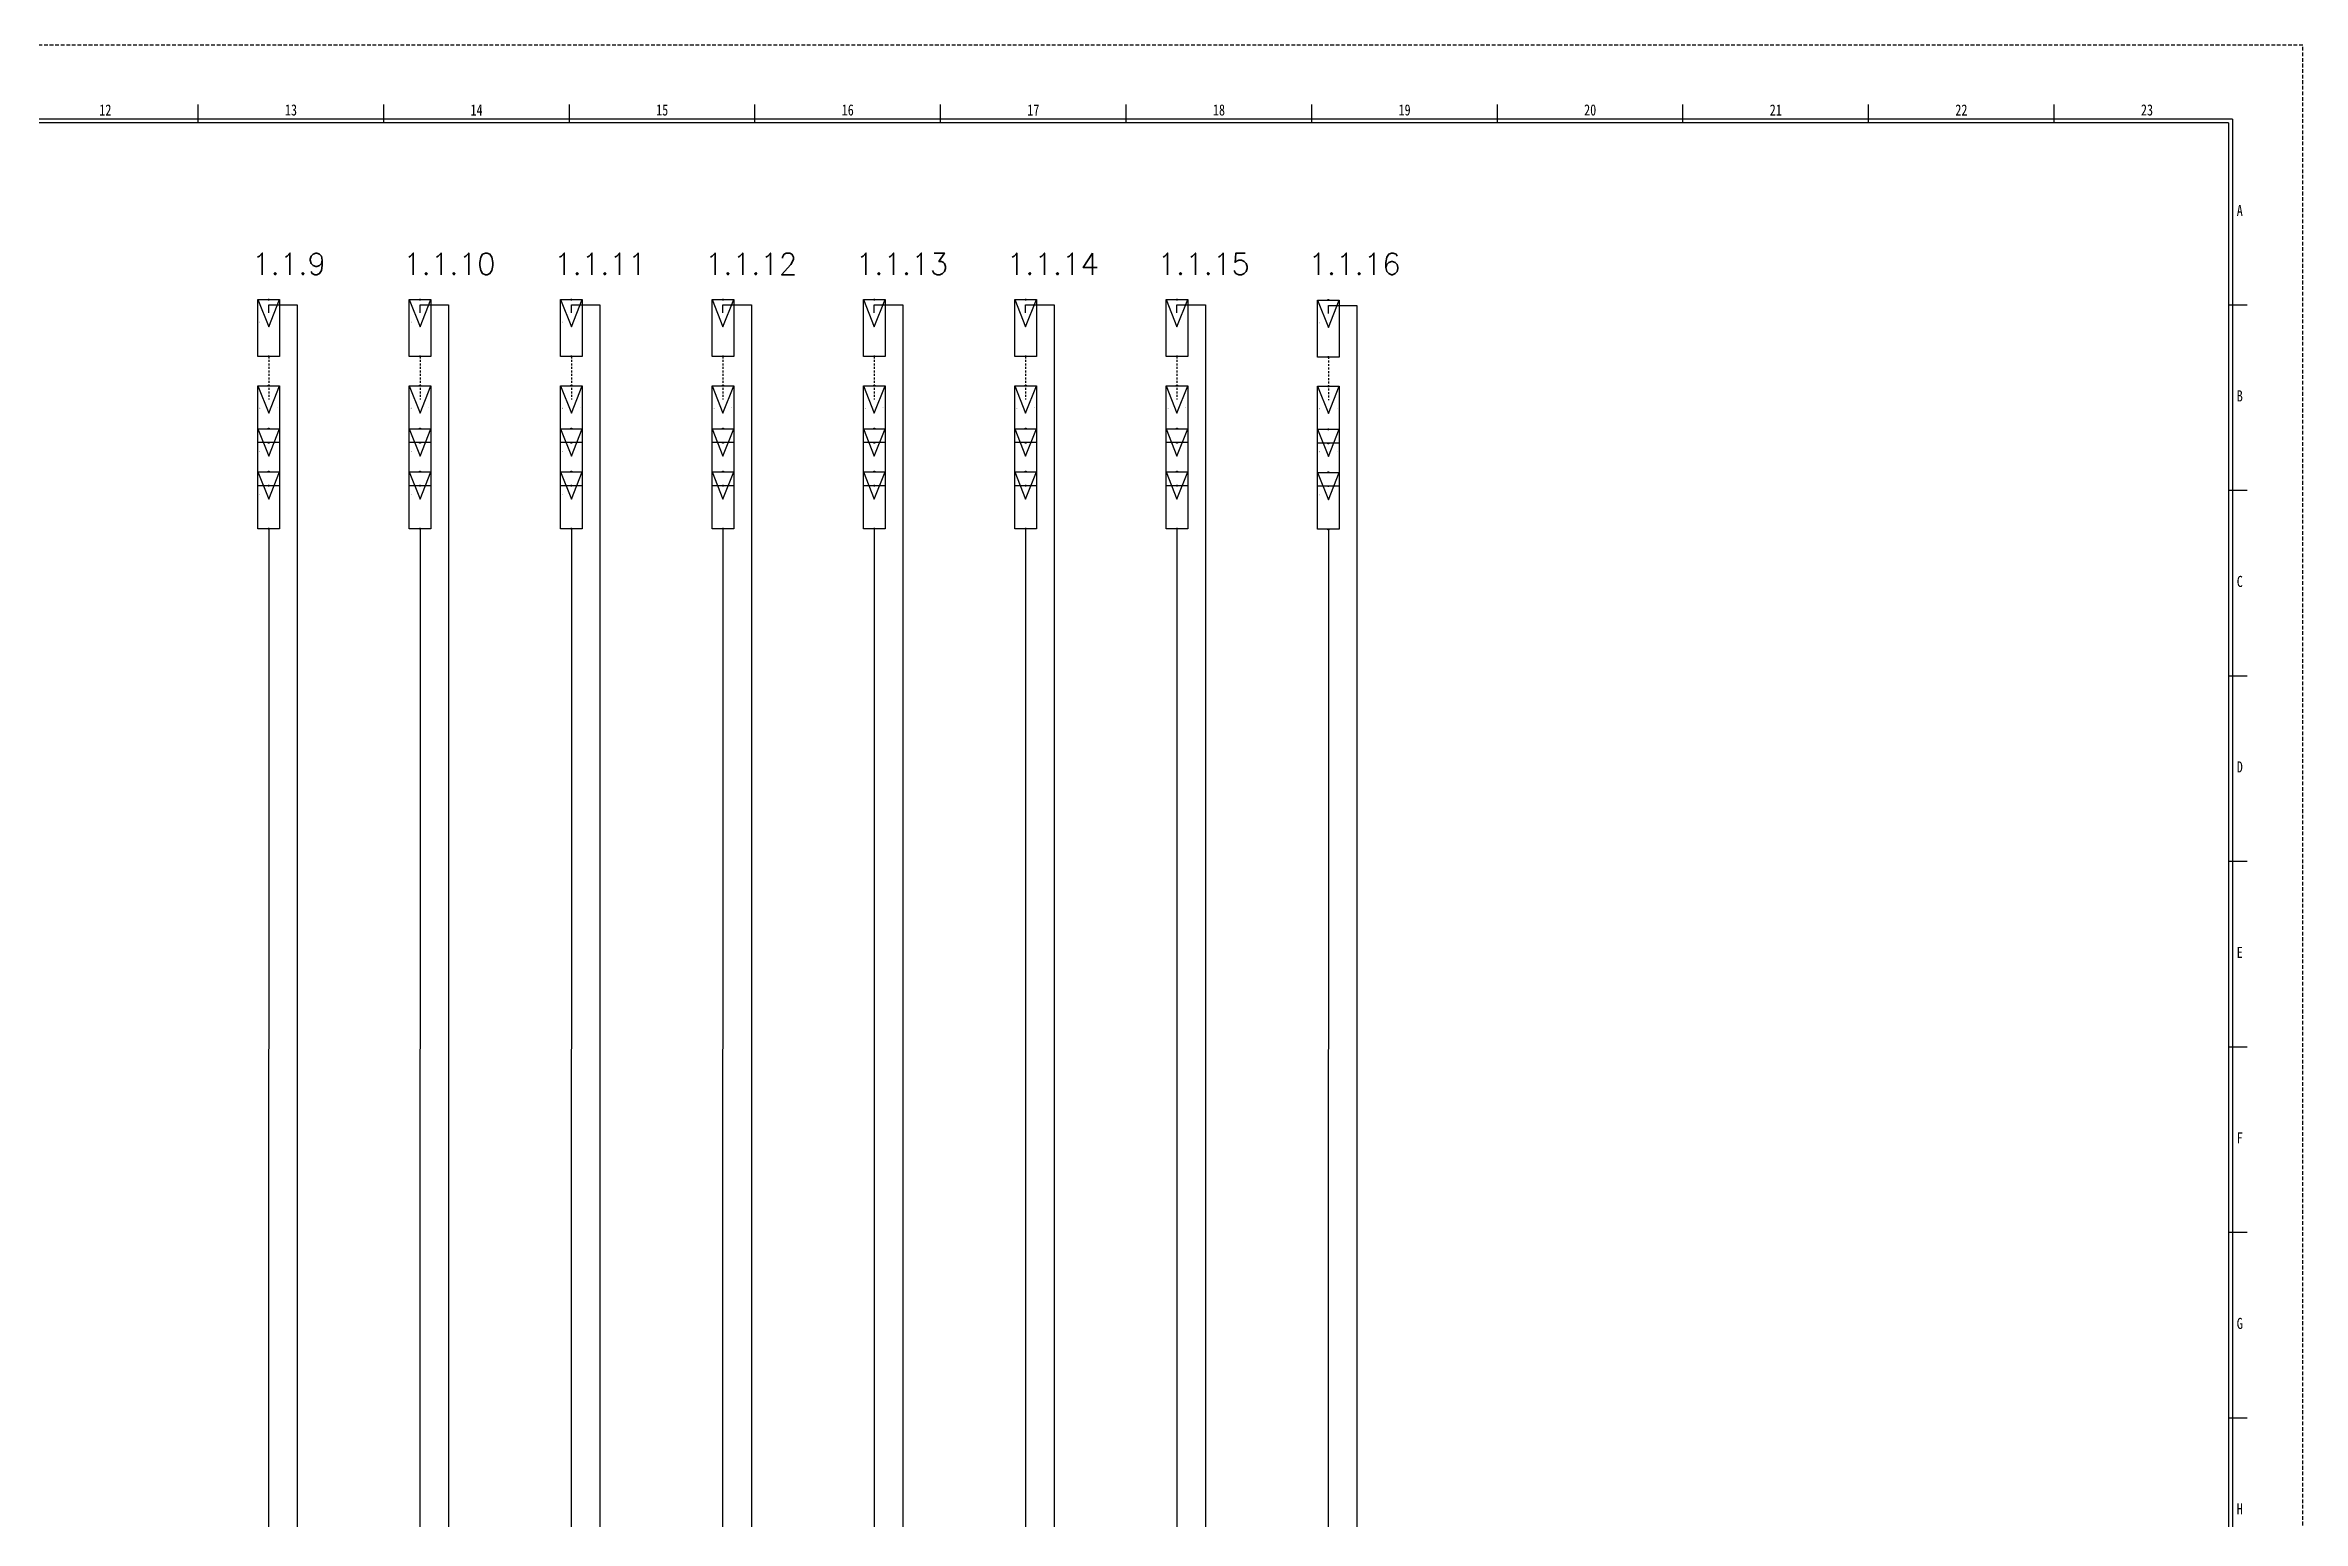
# Model space of a CAD drawing. Header units: inches. Extents: x 6 to 1968, y -75 to 125.
# Drawn here: x 1822.7 to 1967.5, y 30.1 to 124.9 of the extents above; entities that cross this region are included whole.
import ezdxf
from ezdxf.enums import TextEntityAlignment as Align

# ---------------------------------------------------------------- set-up
doc = ezdxf.new("R2010")
doc.units = ezdxf.units.IN
doc.header["$MEASUREMENT"] = 0
doc.linetypes.add('DASHEDX2', pattern=[1.5, 1, -0.5])
doc.linetypes.add('HIDDEN2', pattern=[0.1875, 0.125, -0.0625])
for name, color, linetype in [('COMMENT', 4, 'Continuous'), ('RED_12AWG', 1, 'Continuous'), ('SYMS', 7, 'Continuous'), ('ZUWAKU', 7, 'Continuous')]:
    doc.layers.add(name, color=color, linetype=linetype)
doc.styles.add('WD', font='romans.shx')

# ---------------------------------------------------------------- blocks, each defined once
blk = doc.blocks.new('JIS_border_a0')
at = {"layer": 'ZUWAKU'}
for p, q in [((621, 819), (621, 824)), ((671, 819), (671, 824)), ((721, 819), (721, 824)), ((771, 819), (771, 824)), ((821, 819), (821, 824)), ((871, 819), (871, 824)), ((921, 819), (921, 824)), ((971, 819), (971, 824)), ((1021, 819), (1021, 824)), ((1071, 819), (1071, 824)), ((1121, 819), (1121, 824)), ((1168, 770), (1173, 770)), ((1168, 720), (1173, 720)), ((1168, 670), (1173, 670)), ((1168, 620), (1173, 620)), ((1168, 570), (1173, 570)), ((1168, 520), (1173, 520)), ((1168, 470), (1173, 470))]:
    blk.add_line(p, q, dxfattribs=at)
at = {"layer": 'ZUWAKU', "color": 5}
for p, q in [((1169, 820), (20, 820)), ((1168, 819), (21, 819)), ((1168, 819), (1168, 21)), ((1169, 820), (1169, 20))]:
    blk.add_line(p, q, dxfattribs=at)
at = {"layer": 'ZUWAKU', "color": 5, "linetype": 'DASHEDX2'}
blk.add_lwpolyline([(0, 0), (1188, 0), (1188, 840), (0, 840)], close=True, dxfattribs=at)
at = {"layer": 'COMMENT', "width": 0.8}
for s, p in [('12', (596, 822.5)), ('13', (646, 822.5)), ('14', (696, 822.5)), ('15', (746, 822.5)), ('16', (796, 822.5)), ('17', (846, 822.5)), ('18', (896, 822.5)), ('19', (946, 822.5)), ('20', (996, 822.5)), ('21', (1046, 822.5)), ('22', (1096, 822.5)), ('23', (1146, 822.5)), ('A', (1171, 795.43)), ('B', (1171, 745.43)), ('C', (1171, 695.43)), ('D', (1171, 645.43)), ('E', (1171, 595.43)), ('F', (1171, 545.43)), ('G', (1171, 495.43)), ('H', (1171, 445.43))]:
    blk.add_text(s, height=3, dxfattribs=at).set_placement(p, align=Align.MIDDLE)
blk = doc.blocks.new('HT0_01')
for p, q in [((-0.0625, 0.0625), (0.0625, 0.0625)), ((-0.0625, -0.0625), (-0.0625, 0.0625)), ((0.0625, 0.0625), (0.0625, -0.0625)), ((0.0625, -0.0625), (-0.0625, -0.0625))]:
    blk.add_line(p, q)
at = {"style": 'WD', "flags": 1}
for tag, p in [('X4TERM01', (-0.0625, 0)), ('X2TERM01', (0, 0.0625)), ('X1TERM01', (0.0625, 0)), ('X8TERM01', (0, -0.0625))]:
    blk.add_attdef(tag, p, '', height=0.01, dxfattribs=at)
blk = doc.blocks.new('PVM')
at = {"color": 5}
for p, q in [((2.64, 1), (1.37, 0.5)), ((1.37, 0.5), (2.64, 0))]:
    blk.add_line(p, q, dxfattribs=at)
blk.add_lwpolyline([(0, 1), (2.64, 1), (2.64, 0), (0, 0)], close=True, dxfattribs=at)
at = {"layer": 'SYMS', "color": 5, "xscale": 0.3699338068975089, "yscale": 0.3699338068975089, "zscale": 0.3699338068975089}
for p in [(0, 0.5), (2.64, 0.5)]:
    blk.add_blockref('HT0_01', p, dxfattribs=at)
at = {"color": 5, "char_height": 0.065, "attachment_point": 1}
for s, insert, rotation in [('+', (1.62, 0.88), 180), ('-', (1.57, 0.07), 90)]:
    blk.add_mtext_dynamic_manual_height_columns(s, width=0.0989, gutter_width=0.325, heights=[0], dxfattribs=dict(at, insert=insert, rotation=rotation))

msp = doc.modelspace()

# ---------------------------------------------------------------- linework, layer by layer
at = {"layer": 'RED_12AWG', "color": 7}
for p, q in [((1837.04, 107.7), (1837.04, 108.21)), ((1837.04, 108.21), (1838.87, 108.21)), ((1846.75, 107.7), (1846.75, 108.21)), ((1846.75, 108.21), (1848.58, 108.21)), ((1856.46, 107.7), (1856.46, 108.21)), ((1856.46, 108.21), (1858.29, 108.21)), ((1866.17, 107.7), (1866.17, 108.21)), ((1866.17, 108.21), (1868.01, 108.21)), ((1875.89, 107.7), (1875.89, 108.21)), ((1875.89, 108.21), (1877.72, 108.21)), ((1885.6, 107.7), (1885.6, 108.21)), ((1885.6, 108.21), (1887.43, 108.21)), ((1895.31, 107.7), (1895.31, 108.21)), ((1895.31, 108.21), (1897.14, 108.21)), ((1905.03, 107.66), (1905.03, 108.17)), ((1905.03, 108.17), (1906.86, 108.17))]:
    msp.add_line(p, q, dxfattribs=at)
at = {"layer": 'RED_12AWG', "color": 7, "ltscale": 2}
for p, q in [((1838.87, 108.21), (1838.87, -36.37)), ((1848.58, 108.21), (1848.58, -36.37)), ((1858.29, 108.21), (1858.29, -36.37)), ((1868.01, 108.21), (1868.01, -36.37)), ((1877.72, 108.21), (1877.72, -36.37)), ((1887.43, 108.21), (1887.43, -36.37)), ((1897.14, 108.21), (1897.14, -36.37)), ((1906.86, 108.17), (1906.86, -36.41)), ((1837.04, 93.8), (1837, -35.13)), ((1846.75, 93.8), (1846.72, -35.13)), ((1856.46, 93.8), (1856.43, -35.13)), ((1866.17, 93.8), (1866.14, -35.13)), ((1875.89, 93.8), (1875.86, -35.13)), ((1885.6, 93.8), (1885.57, -35.13)), ((1895.31, 93.8), (1895.28, -35.13)), ((1905.03, 93.77), (1904.99, -35.16))]:
    msp.add_line(p, q, dxfattribs=at)
at = {"layer": 'RED_12AWG', "color": 7, "linetype": 'HIDDEN2'}
for p, q in [((1837.04, 104.9), (1837.04, 102.13)), ((1846.75, 104.9), (1846.75, 102.13)), ((1856.46, 104.9), (1856.46, 102.13)), ((1866.17, 104.9), (1866.17, 102.13)), ((1875.89, 104.9), (1875.89, 102.13)), ((1885.6, 104.9), (1885.6, 102.13)), ((1895.31, 104.9), (1895.31, 102.13)), ((1905.03, 104.86), (1905.03, 102.1))]:
    msp.add_line(p, q, dxfattribs=at)

# ---------------------------------------------------------------- block references
at = {"xscale": 0.2381753094695285, "yscale": 0.2381753094695285, "zscale": 0.2381753094695285}
msp.add_blockref('JIS_border_a0', (1684.6, -75.18), dxfattribs=at)
at = {"layer": 'SYMS', "color": 7, "xscale": 1.383060652870418, "yscale": 1.383060652870418, "zscale": 1.383060652870418, "rotation": 90}
for p in [(1837.73, 104.9), (1847.44, 104.9), (1857.15, 104.9), (1866.87, 104.9), (1876.58, 104.9), (1886.29, 104.9), (1896, 104.9), (1905.72, 104.86), (1837.73, 99.37), (1847.44, 99.37), (1857.15, 99.37), (1866.87, 99.37), (1876.58, 99.37), (1886.29, 99.37), (1896, 99.37), (1905.72, 99.33), (1837.73, 96.6), (1847.44, 96.6), (1857.15, 96.6), (1866.87, 96.6), (1876.58, 96.6), (1886.29, 96.6), (1896, 96.6), (1905.72, 96.57), (1837.73, 93.84), (1847.44, 93.84), (1857.15, 93.84), (1866.87, 93.84), (1876.58, 93.84), (1886.29, 93.84), (1896, 93.84), (1905.72, 93.8)]:
    msp.add_blockref('PVM', p, dxfattribs=at)

# ---------------------------------------------------------------- texts
at = {"char_height": 1.383, "attachment_point": 1, "style": 'WD'}
for s, insert in [('1.1.9', (1835.97, 111.53)), ('1.1.10', (1845.66, 111.53)), ('1.1.11', (1855.34, 111.53)), ('1.1.12', (1865.02, 111.53)), ('1.1.13', (1874.7, 111.53)), ('1.1.14', (1884.38, 111.53)), ('1.1.15', (1894.06, 111.53)), ('1.1.16', (1903.74, 111.53))]:
    msp.add_mtext_dynamic_manual_height_columns(s, width=2.8575, gutter_width=1, heights=[0], dxfattribs=dict(at, insert=insert))

doc.saveas('drawing.dxf')
